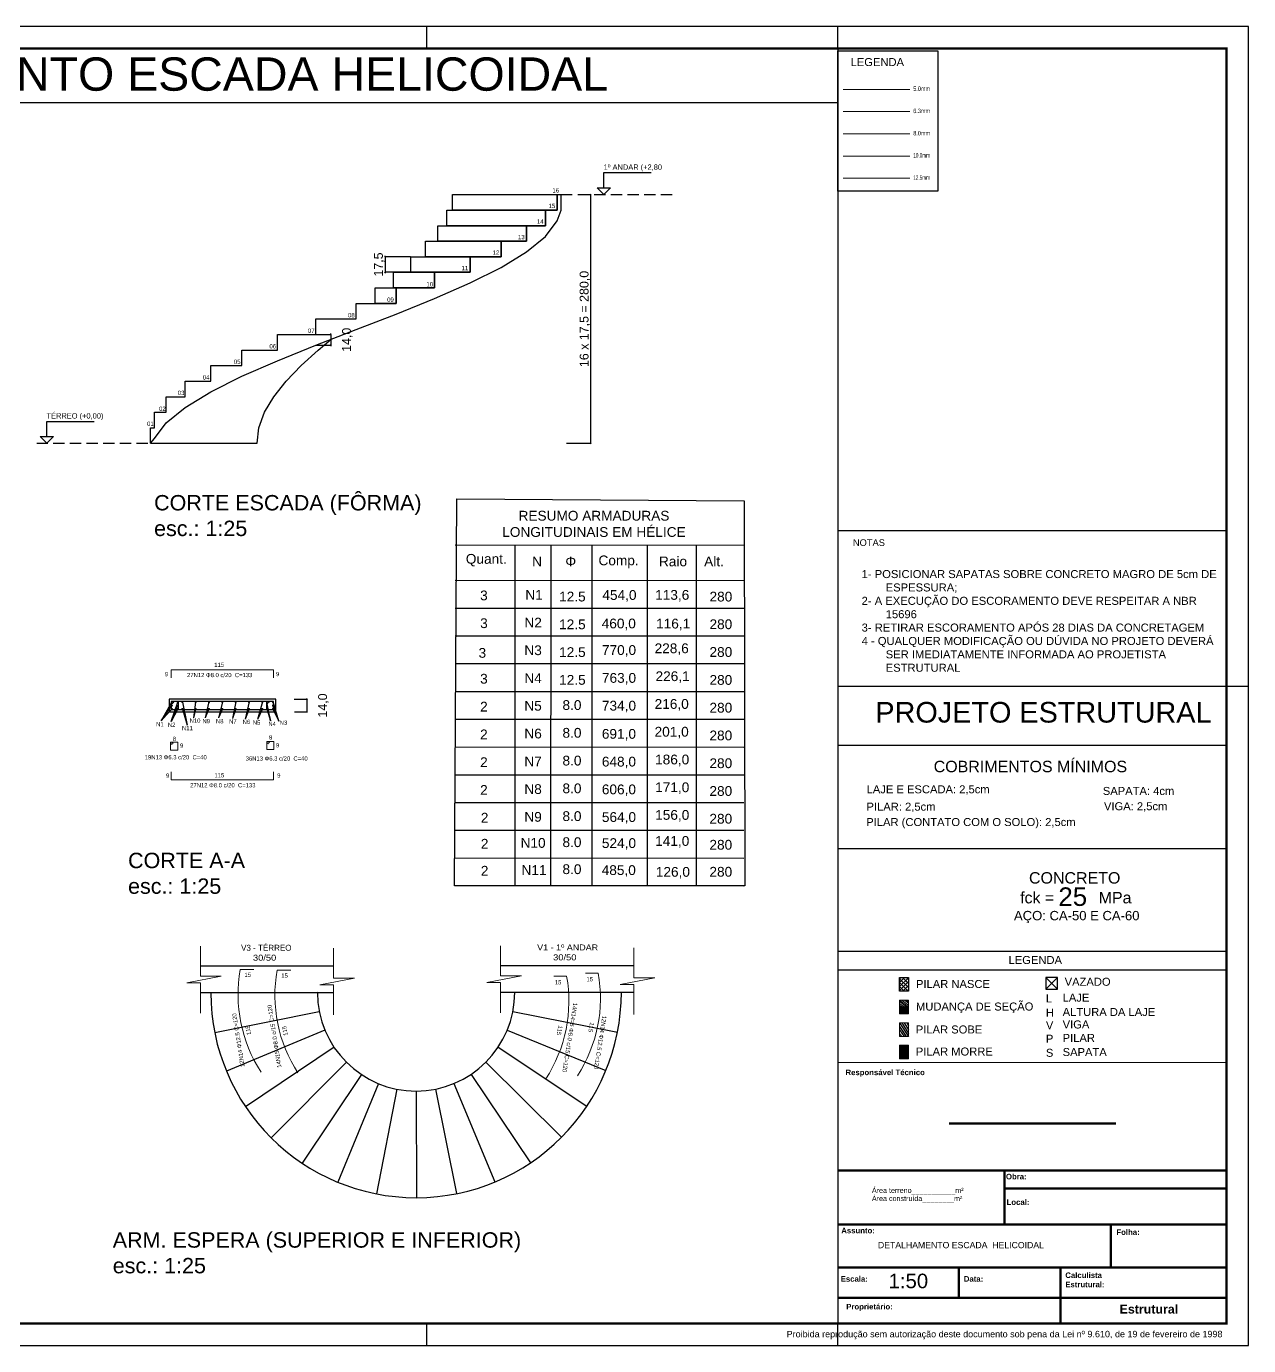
# Model space of a CAD drawing. Header units: millimetres. Extents: x 1305 to 2550, y 883 to 1075.
# Drawn here: x 1879.5 to 1934.5, y 882.5 to 941.9 of the extents above; entities that cross this region are included whole.
import ezdxf
from ezdxf.enums import TextEntityAlignment as Align

# ---------------------------------------------------------------- set-up
doc = ezdxf.new("R2010")
doc.units = ezdxf.units.MM
doc.linetypes.add('TRAZO_HUECO', pattern=[0.75, 0.5, -0.25])
for name, color, linetype in [('03 - Armação', 5, 'Continuous'), ('ARQ-FOLHA', 7, 'Continuous'), ('Camada 1', 7, 'Continuous'), ('COTA CYPE', 31, 'Continuous'), ('Cotas', 9, 'Continuous'), ('PDF_1', 7, 'Continuous'), ('PDF_PILAR_BETAO', 7, 'Continuous'), ('PDF_Text', 7, 'Continuous'), ('V2', 2, 'Continuous')]:
    doc.layers.add(name, color=color, linetype=linetype)
for name, color, linetype, lineweight in [('ARM_LONGITUDINAL_Ø10', 33, 'Continuous', 9), ('ARM_LONGITUDINAL_Ø12_5', 34, 'Continuous', 9), ('ARM_LONGITUDINAL_Ø6_3', 31, 'Continuous', 9), ('ARM_LONGITUDINAL_Ø8', 32, 'Continuous', 9), ('ARM_TRANSVERSAL_Ø5', 120, 'Continuous', 9), ('ESC_DEGRAU', 2, 'Continuous', 0), ('G-ANNO-TEXT', 231, 'Continuous', 30), ('VIG_DIM_VIGAS', 3, 'Continuous', 9), ('VIG_FACES', 5, 'Continuous', 9), ('VIG_REF_VIGAS', 3, 'Continuous', 9)]:
    doc.layers.add(name, color=color, linetype=linetype, lineweight=lineweight)
doc.styles.add('ARIAL', font='arial.ttf')
doc.styles.add('Arial_1', font='arial.ttf')
doc.styles.add('Arial_3', font='arial.ttf', dxfattribs={"height": 2.3})
doc.styles.add('Arial_B', font='arialbd.ttf', dxfattribs={"height": 2.5})
doc.styles.add('Arial_B_1', font='arialbd.ttf', dxfattribs={"height": 4})
doc.styles.add('CYPETXT', font='arial.ttf', dxfattribs={"height": 0.2})
doc.styles.add('PDF Arial', font='arial.ttf')
doc.styles.get("Standard").update_dxf_attribs({"font": 'arial.ttf'})
doc.styles.add('TQS_ARIAL', font='arial.ttf')
doc.dimstyles.new('1-50', dxfattribs={"dimscale": 0.05, "dimtxt": 8, "dimasz": 0.8, "dimexe": 0.1, "dimexo": 0.2, "dimgap": 0.3, "dimtad": 1, "dimdec": 1, "dimlfac": 25, "dimzin": 1, "dimtxsty": 'Standard', "dimblk": 'OBLIQUE', "dimcen": 10, "dimdle": 0.1, "dimclrd": 7, "dimclre": 8, "dimclrt": 256, "dimadec": 0, "dimazin": 2, "dimtfac": 1, "dimtdec": 1, "dimtmove": 2, "dimatfit": 0, "dimldrblk": 'OBLIQUE', "dimfxl": 0, "dimlwd": -1, "dimlwe": -1, "dimarcsym": 0})

# ---------------------------------------------------------------- blocks, each defined once
blk = doc.blocks.new('FOLHA A1')
at = {"layer": 'ARQ-FOLHA'}
for p, q in [((841, 0), (0, 0)), ((471, -10), (471, 0)), ((656, -10), (656, 0)), ((841, -594), (841, 0)), ((831, -297), (841, -297)), ((471, -594), (471, -584)), ((656, -594), (656, -584)), ((0, -594), (841, -594))]:
    blk.add_line(p, q, dxfattribs=at)
at = {"layer": 'ARQ-FOLHA', "const_width": 1}
blk.add_lwpolyline([(25, -10), (25, -584), (831, -584), (831, -10), (25, -10)], dxfattribs=at)
blk = doc.blocks.new('_OBLIQUE')
at = {"color": 0, "linetype": 'ByBlock'}
blk.add_line((-0.5, -0.5), (0.5, 0.5), dxfattribs=at)
blk = doc.blocks.new('*D105')
at = {"layer": 'COTA CYPE', "color": 8}
for p, q in [((1904.523, 934.343), (1904.87, 934.343)), ((1903.784, 923.143), (1904.87, 923.143))]:
    blk.add_line(p, q, dxfattribs=at)
at = {"layer": 'COTA CYPE', "color": 7}
blk.add_line((1904.865, 934.348), (1904.865, 923.138), dxfattribs=at)
at = {"layer": 'Defpoints', "color": 0}
for p in [(1904.513, 934.343), (1903.774, 923.143), (1904.865, 923.143)]:
    blk.add_point(p, dxfattribs=at)
at = {"layer": 'COTA CYPE', "color": 7, "xscale": 0.04000000000000001, "yscale": 0.04000000000000001, "zscale": 0.04000000000000001}
for p, rotation in [((1904.865, 934.343), 90), ((1904.865, 923.143), 270)]:
    blk.add_blockref('_OBLIQUE', p, dxfattribs=dict(at, rotation=rotation))
at = {"layer": 'COTA CYPE', "insert": (1904.609, 928.743), "char_height": 0.4, "attachment_point": 5, "rotation": 90}
blk.add_mtext('16 x 17,5 = 280,0', dxfattribs=at)
blk = doc.blocks.new('*U114')
at = {"layer": 'Cotas'}
blk.add_line((-0.004, 2.4), (0.004, -2.4), dxfattribs=at)
blk = doc.blocks.new('*U115')
at = {"color": 0, "linetype": 'ByBlock', "lineweight": -2}
for p, rotation in [((6457.104, 632.615), 180), ((6458.44, 632.485), 168.7500000000001), ((6459.724, 632.098), 157.5000000000001), ((6460.908, 631.467), 146.25), ((6461.947, 630.618), 135.0000000000001), ((6462.8, 629.582), 123.75), ((6463.434, 628.4), 112.5000000000001), ((6463.825, 627.117), 101.25), ((6463.959, 625.782), 90.00000000000001), ((6463.829, 624.447), 78.75000000000004), ((6463.442, 623.162), 67.50000000000003), ((6462.812, 621.978), 56.25000000000001), ((6461.962, 620.94), 45.00000000000001), ((6460.926, 620.087), 33.74999999999999), ((6458.461, 619.061), 11.24999999999997), ((6459.744, 619.453), 22.50000000000002)]:
    blk.add_blockref('*U114', p, dxfattribs=dict(at, rotation=rotation))
blk.add_blockref('*U114', (6457.126, 618.928), dxfattribs=at)
blk = doc.blocks.new('*D121')
at = {"layer": 'COTA CYPE', "color": 8}
for p, q in [((1896.754, 931.543), (1895.611, 931.543)), ((1896.754, 930.843), (1895.611, 930.843))]:
    blk.add_line(p, q, dxfattribs=at)
at = {"layer": 'COTA CYPE', "color": 7}
for p, q in [((1895.616, 931.543), (1895.616, 931.583)), ((1895.616, 931.543), (1895.616, 930.843)), ((1895.616, 930.843), (1895.616, 930.803))]:
    blk.add_line(p, q, dxfattribs=at)
at = {"layer": 'Defpoints', "color": 0}
for p in [(1896.764, 931.543), (1895.616, 930.843), (1896.764, 930.843)]:
    blk.add_point(p, dxfattribs=at)
at = {"layer": 'COTA CYPE', "color": 7, "xscale": 0.04000000000000001, "yscale": 0.04000000000000001, "zscale": 0.04000000000000001}
for p, rotation in [((1895.616, 931.543), 270), ((1895.616, 930.843), 90)]:
    blk.add_blockref('_OBLIQUE', p, dxfattribs=dict(at, rotation=rotation))
at = {"layer": 'COTA CYPE', "insert": (1895.348, 931.193), "char_height": 0.4, "attachment_point": 5, "rotation": 90}
blk.add_mtext('17,5', dxfattribs=at)
blk = doc.blocks.new('*D122')
at = {"layer": 'COTA CYPE', "color": 8}
for p, q in [((1892.51, 928.043), (1893.166, 928.043)), ((1892.51, 927.563), (1893.166, 927.563))]:
    blk.add_line(p, q, dxfattribs=at)
at = {"layer": 'COTA CYPE', "color": 7}
for p, q in [((1893.161, 928.043), (1893.161, 928.083)), ((1893.161, 928.043), (1893.161, 927.563)), ((1893.161, 927.563), (1893.161, 927.523))]:
    blk.add_line(p, q, dxfattribs=at)
at = {"layer": 'Defpoints', "color": 0}
for p in [(1892.5, 928.043), (1892.5, 927.563), (1893.161, 927.563)]:
    blk.add_point(p, dxfattribs=at)
at = {"layer": 'COTA CYPE', "color": 7, "xscale": 0.04000000000000001, "yscale": 0.04000000000000001, "zscale": 0.04000000000000001}
for p, rotation in [((1893.161, 928.043), 270), ((1893.161, 927.563), 90)]:
    blk.add_blockref('_OBLIQUE', p, dxfattribs=dict(at, rotation=rotation))
at = {"layer": 'COTA CYPE', "insert": (1893.91, 927.803), "char_height": 0.4, "attachment_point": 5, "rotation": 90}
blk.add_mtext('14,0', dxfattribs=at)
blk = doc.blocks.new('*D127')
at = {"layer": 'COTA CYPE', "color": 8}
for p, q in [((1891.523, 911.618), (1892.09, 911.618)), ((1891.538, 911.058), (1892.09, 911.058))]:
    blk.add_line(p, q, dxfattribs=at)
at = {"layer": 'COTA CYPE', "color": 7}
for p, q in [((1892.085, 911.618), (1892.085, 911.658)), ((1892.085, 911.618), (1892.085, 911.058)), ((1892.085, 911.058), (1892.085, 911.018))]:
    blk.add_line(p, q, dxfattribs=at)
at = {"layer": 'Defpoints', "color": 0}
for p in [(1891.513, 911.618), (1891.528, 911.058), (1892.085, 911.058)]:
    blk.add_point(p, dxfattribs=at)
at = {"layer": 'COTA CYPE', "color": 7, "xscale": 0.04000000000000001, "yscale": 0.04000000000000001, "zscale": 0.04000000000000001}
for p, rotation in [((1892.085, 911.618), 270), ((1892.085, 911.058), 90)]:
    blk.add_blockref('_OBLIQUE', p, dxfattribs=dict(at, rotation=rotation))
at = {"layer": 'COTA CYPE', "insert": (1892.834, 911.338), "char_height": 0.4, "attachment_point": 5, "rotation": 90}
blk.add_mtext('14,0', dxfattribs=at)

msp = doc.modelspace()

# ---------------------------------------------------------------- hatches: boundary and pattern name
h = msp.add_hatch(color=256)
h.dxf.hatch_style = 1
h.paths.add_polyline_path([(1919.1832, 897.4565), (1919.1832, 897.7642), (1918.78, 897.7642), (1918.78, 897.4565)])
h = msp.add_hatch(color=256)
h.dxf.hatch_style = 1
h.paths.add_polyline_path([(1918.78, 895.4326), (1919.1832, 895.4326), (1919.1832, 896.0481), (1918.78, 896.0481)])
at = {"layer": 'COTA CYPE'}
h = msp.add_hatch(dxfattribs=at)
h.set_pattern_fill('ANSI37', color=256, scale=0.04)
h.set_pattern_definition([(45, (-1113.40402, 1257.08123), (-0.089802561, 0.089802561), []), (135, (-1113.40402, 1257.08123), (-0.089802561, -0.089802561), [])])
h.paths.add_polyline_path([(1919.1832, 899.0866), (1918.78, 899.0866), (1918.78, 898.4711), (1919.1832, 898.4711)])

# ---------------------------------------------------------------- linework, layer by layer
for p, q in [((1915.9953, 940.916), (1915.9953, 883.516)), ((1852.8953, 938.4921), (1915.9953, 938.4921)), ((1905.4667, 934.6497), (1905.4667, 935.3297)), ((1905.4667, 935.3297), (1907.5899, 935.3297)), ((1905.4667, 934.3425), (1905.1673, 934.6497)), ((1905.1673, 934.6497), (1905.7661, 934.6497)), ((1905.4667, 934.3425), (1905.7661, 934.6497)), ((1903.3579, 933.6425), (1903.3579, 934.3425)), ((1903.3579, 934.3425), (1903.5327, 934.3425)), ((1903.5327, 933.6425), (1903.5327, 934.3425)), ((1902.8346, 932.9425), (1902.8346, 933.6425)), ((1902.8346, 933.6425), (1903.3579, 933.6425)), ((1903.3579, 933.1625), (1903.5327, 933.6425)), ((1901.9829, 932.2425), (1901.9829, 932.9425)), ((1901.9829, 932.9425), (1902.8346, 932.9425)), ((1902.8346, 932.4625), (1903.3579, 933.1625)), ((1900.8355, 931.5425), (1900.8355, 932.2425)), ((1900.8355, 932.2425), (1901.9829, 932.2425)), ((1901.9829, 931.7625), (1902.8346, 932.4625)), ((1899.4366, 930.8425), (1899.4366, 931.5425)), ((1899.4366, 931.5425), (1900.8355, 931.5425)), ((1900.8355, 931.0625), (1901.9829, 931.7625)), ((1897.8398, 930.1425), (1897.8398, 930.8425)), ((1897.8398, 930.8425), (1899.4366, 930.8425)), ((1899.4366, 930.3625), (1900.8355, 931.0625)), ((1897.8398, 929.6625), (1899.4366, 930.3625)), ((1896.1066, 929.4425), (1896.1066, 930.1425)), ((1896.1066, 930.1425), (1897.8398, 930.1425)), ((1896.1066, 928.9625), (1897.8398, 929.6625)), ((1894.3036, 928.7425), (1894.3036, 929.4425)), ((1894.3036, 929.4425), (1896.1066, 929.4425)), ((1892.4999, 928.0425), (1892.4999, 928.7425)), ((1892.4999, 928.7425), (1894.3036, 928.7425)), ((1894.3036, 928.2625), (1896.1066, 928.9625)), ((1890.7651, 927.3425), (1890.7651, 928.0425)), ((1890.7651, 928.0425), (1892.4999, 928.0425)), ((1892.4999, 927.5625), (1894.3036, 928.2625)), ((1889.1656, 926.6425), (1889.1656, 927.3425)), ((1889.1656, 927.3425), (1890.7651, 927.3425)), ((1890.7651, 926.8625), (1892.4999, 927.5625)), ((1891.8261, 926.6425), (1892.595, 927.3425)), ((1892.595, 927.3425), (1893.1643, 927.8203)), ((1887.7631, 925.9425), (1887.7631, 926.6425)), ((1887.7631, 926.6425), (1889.1656, 926.6425)), ((1889.1656, 926.1625), (1890.7651, 926.8625)), ((1891.1519, 925.9425), (1891.8261, 926.6425)), ((1887.7631, 925.4625), (1889.1656, 926.1625)), ((1886.6113, 925.2425), (1886.6113, 925.9425)), ((1886.6113, 925.9425), (1887.7631, 925.9425)), ((1886.6113, 924.7625), (1887.7631, 925.4625)), ((1890.5982, 925.2425), (1891.1519, 925.9425)), ((1885.7546, 924.5425), (1885.7546, 925.2425)), ((1885.7546, 925.2425), (1886.6113, 925.2425)), ((1890.1863, 924.5425), (1890.5982, 925.2425)), ((1885.2259, 923.8425), (1885.2259, 924.5425)), ((1885.2259, 924.5425), (1885.7546, 924.5425)), ((1885.7546, 924.0625), (1886.6113, 924.7625)), ((1889.9321, 923.8425), (1890.1863, 924.5425)), ((1880.3806, 923.4497), (1880.3806, 924.1297)), ((1880.3806, 924.1297), (1882.5038, 924.1297)), ((1885.0454, 923.1425), (1885.0454, 923.8425)), ((1885.0454, 923.8425), (1885.2259, 923.8425)), ((1885.2259, 923.3625), (1885.7546, 924.0625)), ((1889.8454, 923.1425), (1889.9321, 923.8425)), ((1880.3806, 923.1425), (1880.0812, 923.4497)), ((1880.0812, 923.4497), (1880.68, 923.4497)), ((1880.3806, 923.1425), (1880.68, 923.4497)), ((1885.0454, 923.1425), (1885.2259, 923.3625)), ((1885.0454, 923.1425), (1889.8454, 923.1425)), ((1915.9953, 919.2155), (1933.4953, 919.2155)), ((1915.9953, 900.2758), (1933.4953, 900.2758)), ((1915.9953, 899.434), (1933.4953, 899.434)), ((1925.8859, 899.095), (1925.3609, 898.57)), ((1925.3609, 899.095), (1925.8859, 898.57)), ((1918.78, 897.0466), (1919.1832, 896.4312)), ((1918.8737, 897.0466), (1919.1832, 896.5743)), ((1918.9816, 897.0466), (1919.1832, 896.7389)), ((1919.1012, 897.0466), (1919.1832, 896.9214)), ((1918.78, 896.8821), (1919.0754, 896.4312)), ((1918.78, 896.7389), (1918.9816, 896.4312)), ((1918.78, 896.5612), (1918.8652, 896.4312)), ((1915.9953, 895.2673), (1933.4953, 895.2775)), ((1933.4953, 884.6741), (1923.4953, 884.6741)), ((1933.4953, 883.516), (1933.4953, 884.6741)), ((1926.0223, 883.516), (1933.4953, 883.516))]:
    msp.add_line(p, q)
at = {"linetype": 'TRAZO_HUECO'}
for p, q in [((1903.5327, 934.3425), (1908.6561, 934.3425)), ((1879.9219, 923.1425), (1885.0454, 923.1425))]:
    msp.add_line(p, q, dxfattribs=at)
at = {"lineweight": 90}
for p, q in [((1928.5122, 892.5202), (1921.0122, 892.5202)), ((1915.9953, 890.3992), (1933.4953, 890.3992)), ((1923.4953, 887.9719), (1923.4953, 890.3992)), ((1923.4953, 889.5941), (1933.4953, 889.5941)), ((1915.9953, 887.9719), (1933.4953, 887.9719)), ((1915.9953, 887.9719), (1933.4953, 887.9719)), ((1928.2953, 886.0364), (1928.2953, 887.9719)), ((1915.9953, 886.0364), (1933.4953, 886.0364)), ((1921.4508, 884.6741), (1921.4508, 886.0364)), ((1926.0223, 883.516), (1926.0223, 886.0364)), ((1915.9953, 884.6741), (1933.4953, 884.6741))]:
    msp.add_line(p, q, dxfattribs=at)
at = {"color": 8, "lineweight": 25}
for p, q in [((1933.4953, 884.6741), (1923.4953, 884.6741)), ((1933.4953, 883.516), (1933.4953, 884.6741)), ((1923.4953, 883.516), (1933.4953, 883.516))]:
    msp.add_line(p, q, dxfattribs=at)
for points in [[(1915.9953, 940.8211), (1920.5036, 940.8211), (1920.5036, 934.4913), (1915.9953, 934.4913)], [(1898.6486, 934.3425), (1903.3579, 934.3425), (1903.3579, 933.6425), (1898.6486, 933.6425)], [(1898.3971, 933.6425), (1902.8346, 933.6425), (1902.8346, 932.9425), (1898.3971, 932.9425)], [(1897.9877, 932.9425), (1901.9829, 932.9425), (1901.9829, 932.2425), (1897.9877, 932.2425)], [(1897.4361, 932.2425), (1900.8355, 932.2425), (1900.8355, 931.5425), (1897.4361, 931.5425)], [(1896.7636, 931.5425), (1899.4366, 931.5425), (1899.4366, 930.8425), (1896.7636, 930.8425)], [(1895.996, 930.8425), (1897.8398, 930.8425), (1897.8398, 930.1425), (1895.996, 930.1425)], [(1895.1628, 930.1425), (1896.1066, 930.1425), (1896.1066, 929.4425), (1895.1628, 929.4425)], [(1885.8855, 911.6176), (1885.8855, 911.0576), (1890.6855, 911.0576), (1890.6855, 911.6176)], [(1885.9855, 911.5176), (1885.9855, 911.1576), (1890.5855, 911.1576), (1890.5855, 911.5176)]]:
    msp.add_lwpolyline(points, close=True)
msp.add_lwpolyline([(1925.3609, 898.57), (1925.8859, 898.57), (1925.8859, 899.095), (1925.3609, 899.095), (1925.3609, 898.57)])
for radius in [9.2436, 4.4436]:
    msp.add_arc((1897.0055, 898.4207), radius, 180.090132, 0.090132)
at = {"layer": '03 - Armação'}
for p, q in [((1898.766, 918.5695), (1911.7764, 918.5628)), ((1901.4607, 918.5695), (1901.4604, 903.2253)), ((1903.0727, 918.5695), (1903.0647, 903.2245)), ((1904.926, 918.5695), (1904.9259, 903.2235)), ((1907.4066, 918.5695), (1907.4068, 903.2222)), ((1909.6188, 918.5695), (1909.6188, 903.2263)), ((1898.766, 916.9759), (1911.7756, 916.9692)), ((1898.766, 915.7256), (1911.775, 915.7189)), ((1898.766, 914.4753), (1911.7743, 914.4751)), ((1898.766, 913.225), (1911.7737, 913.2248)), ((1898.766, 911.9747), (1911.773, 911.9679)), ((1898.766, 910.7244), (1911.7724, 910.7176)), ((1898.766, 909.4741), (1911.7717, 909.4673)), ((1898.766, 908.2237), (1911.7711, 908.217)), ((1898.766, 906.9734), (1911.7704, 906.9667)), ((1898.7663, 905.7245), (1911.7708, 905.7178)), ((1898.7657, 904.4756), (1911.7701, 904.4689)), ((1898.766, 903.2267), (1911.7704, 903.2199)), ((1887.3134, 899.6146), (1893.2945, 899.6146)), ((1900.8301, 899.6303), (1906.8112, 899.6303)), ((1887.3134, 898.4146), (1893.2945, 898.4146)), ((1900.8301, 898.4303), (1906.8112, 898.4303))]:
    msp.add_line(p, q, dxfattribs=at)
msp.add_lwpolyline([(1898.8376, 920.6412), (1911.7775, 920.5555), (1911.8059, 903.2233), (1898.7305, 903.2233)], close=True, dxfattribs=at)
at = {"layer": 'ARM_LONGITUDINAL_Ø10'}
msp.add_line((1916.2345, 936.077), (1919.2345, 936.077), dxfattribs=at)
at = {"layer": 'ARM_LONGITUDINAL_Ø12_5'}
msp.add_line((1916.2345, 935.077), (1919.2345, 935.077), dxfattribs=at)
for points in [[(1890.027, 894.8326, -0.1906286), (1889.0901, 899.4555), (1889.7071, 899.4555)], [(1904.6318, 899.2904), (1905.2096, 899.2904, -0.1906286), (1904.2727, 894.6675)]]:
    msp.add_lwpolyline(points, format="xyb", dxfattribs=at)
at = {"layer": 'ARM_LONGITUDINAL_Ø6_3'}
for p, q in [((1916.2345, 938.077), (1919.2345, 938.077)), ((1885.9853, 911.4662), (1886.0504, 911.4088)), ((1886.0386, 911.5148), (1886.1037, 911.4574)), ((1890.2692, 911.4662), (1890.3343, 911.4088)), ((1890.3225, 911.5148), (1890.3876, 911.4574)), ((1885.9549, 909.6372), (1886.0201, 909.5798)), ((1886.0082, 909.6858), (1886.0734, 909.6284)), ((1890.2911, 909.6729), (1890.3562, 909.6156)), ((1890.3444, 909.7215), (1890.4095, 909.6641))]:
    msp.add_line(p, q, dxfattribs=at)
for points in [[(1886.3016, 911.1576), (1886.3016, 911.5176), (1885.9855, 911.5166), (1885.9855, 911.1566)], [(1890.5855, 911.1576), (1890.5855, 911.5176), (1890.2694, 911.5166), (1890.2694, 911.1566)], [(1886.2712, 909.3285), (1886.2712, 909.6885), (1885.9552, 909.6875), (1885.9552, 909.3275)], [(1890.6074, 909.3643), (1890.6074, 909.7243), (1890.2913, 909.7233), (1890.2913, 909.3633)]]:
    msp.add_lwpolyline(points, close=True, dxfattribs=at)
at = {"layer": 'ARM_LONGITUDINAL_Ø8'}
for p, q in [((1916.2345, 937.077), (1919.2345, 937.077)), ((1890.5637, 911.4983), (1890.5637, 911.4983))]:
    msp.add_line(p, q, dxfattribs=at)
for points in [[(1885.9855, 912.5768), (1885.9855, 912.9368), (1890.5855, 912.9368), (1890.5855, 912.5768)], [(1885.9855, 911.1576), (1885.9855, 911.5176), (1890.5855, 911.5176), (1890.5855, 911.1576)], [(1885.9855, 911.5176), (1885.9855, 911.1576), (1890.5855, 911.1576), (1890.5855, 911.5176)], [(1885.9855, 908.3555), (1885.9855, 907.9955), (1890.5855, 907.9955), (1890.5855, 908.3555)]]:
    msp.add_lwpolyline(points, dxfattribs=at)
for points in [[(1891.6849, 894.7977, -0.1906286), (1890.7479, 899.4206), (1891.3649, 899.4206)], [(1903.2089, 899.1519), (1903.7868, 899.1519, -0.1906286), (1902.8498, 894.529)]]:
    msp.add_lwpolyline(points, format="xyb", dxfattribs=at)
for centre, radius in [((1886.0096, 911.4956), 0.025), ((1886.0096, 911.1839), 0.025), ((1886.0105, 911.3353), 0.025), ((1886.2758, 911.3353), 0.025), ((1886.2765, 911.1826), 0.025), ((1886.2782, 911.4919), 0.025), ((1886.4862, 911.4931), 0.0248), ((1886.4862, 911.1824), 0.0248), ((1887.0862, 911.4931), 0.0248), ((1887.0862, 911.1824), 0.0248), ((1887.6862, 911.4931), 0.0248), ((1887.6862, 911.1824), 0.0248), ((1888.2862, 911.4931), 0.0248), ((1888.2862, 911.1824), 0.0248), ((1888.8862, 911.4931), 0.0248), ((1888.8862, 911.1824), 0.0248), ((1889.4862, 911.4931), 0.0248), ((1889.4862, 911.1824), 0.0248), ((1890.0862, 911.4931), 0.0248), ((1890.0862, 911.1824), 0.0248), ((1890.2935, 911.4956), 0.025), ((1890.2935, 911.1839), 0.025), ((1890.2944, 911.3353), 0.025), ((1890.5597, 911.3353), 0.025), ((1890.5605, 911.1826), 0.025), ((1890.5621, 911.4919), 0.025)]:
    msp.add_circle(centre, radius, dxfattribs=at)
at = {"layer": 'ARM_TRANSVERSAL_Ø5'}
msp.add_line((1916.2345, 939.077), (1919.2345, 939.077), dxfattribs=at)
at = {"layer": 'Camada 1', "color": 0, "lineweight": 25}
for p, q in [((1915.9953, 912.216), (1933.4953, 912.216)), ((1915.9953, 909.5567), (1933.4953, 909.5567)), ((1915.9953, 904.9034), (1933.4953, 904.9034)), ((1933.4953, 883.516), (1933.4953, 901.2292))]:
    msp.add_line(p, q, dxfattribs=at)
at = {"layer": 'COTA CYPE'}
msp.add_lwpolyline([(1918.78, 899.0866), (1919.1832, 899.0866), (1919.1832, 898.4711), (1918.78, 898.4711)], close=True, dxfattribs=at)
at = {"layer": 'Cotas'}
for p, q in [((1886.0098, 911.4994), (1885.5277, 910.655)), ((1885.5277, 910.655), (1886.0116, 911.3377)), ((1885.9722, 910.6127), (1886.2832, 911.495)), ((1886.2772, 911.3319), (1885.9722, 910.6127)), ((1886.4869, 911.4931), (1886.7013, 910.4564)), ((1887.081, 911.4891), (1886.9898, 910.7888)), ((1887.6805, 911.4977), (1887.5072, 910.7886)), ((1888.2873, 911.4937), (1888.1139, 910.7846)), ((1888.8858, 911.5004), (1888.7327, 910.7537)), ((1889.4857, 911.4959), (1889.3146, 910.7294)), ((1890.0838, 911.4966), (1889.8717, 910.7095)), ((1890.2912, 911.3369), (1890.4477, 910.6494)), ((1890.4477, 910.6494), (1890.2927, 911.4915)), ((1890.561, 911.3361), (1890.8281, 910.6392)), ((1890.8281, 910.6392), (1890.5637, 911.4983)), ((1886.018, 911.1959), (1885.5277, 910.655)), ((1886.2738, 911.1877), (1885.9722, 910.6127)), ((1886.4918, 911.1783), (1886.7013, 910.4564)), ((1887.0798, 911.1799), (1886.9898, 910.7888)), ((1887.6793, 911.1885), (1887.5072, 910.7886)), ((1888.2861, 911.1845), (1888.1139, 910.7846)), ((1888.8852, 911.1824), (1888.7327, 910.7537)), ((1889.4872, 911.1849), (1889.3146, 910.7294)), ((1890.0883, 911.1855), (1889.8717, 910.7095)), ((1890.2873, 911.1823), (1890.4477, 910.6494)), ((1890.5606, 911.1843), (1890.8281, 910.6392))]:
    msp.add_line(p, q, dxfattribs=at)
at = {"layer": 'PDF_1', "lineweight": 18}
for points in [[(1918.78, 897.0466), (1919.1832, 897.0466), (1919.1832, 896.4312), (1918.78, 896.4312)], [(1918.78, 896.0481), (1919.1832, 896.0481), (1919.1832, 895.4326), (1918.78, 895.4326)]]:
    msp.add_lwpolyline(points, close=True, dxfattribs=at)
at = {"layer": 'PDF_PILAR_BETAO', "lineweight": 18}
for p, q in [((1918.78, 898.072), (1919.1832, 897.7642)), ((1918.78, 898.0058), (1919.0965, 897.7642)), ((1918.78, 897.9181), (1918.9816, 897.7642)), ((1918.78, 897.8423), (1918.8823, 897.7642)), ((1919.1832, 897.7642), (1918.78, 897.7642)), ((1918.8843, 898.072), (1919.1832, 897.8439)), ((1919.005, 898.072), (1919.1832, 897.936)), ((1919.0882, 898.072), (1919.1832, 897.9995))]:
    msp.add_line(p, q, dxfattribs=at)
msp.add_lwpolyline([(1918.78, 898.072), (1919.1832, 898.072), (1919.1832, 897.4565), (1918.78, 897.4565)], close=True, dxfattribs=at)
at = {"layer": 'VIG_FACES'}
for p, q in [((1900.8109, 900.5165), (1900.8109, 899.162)), ((1887.2943, 900.5008), (1887.2943, 899.1463)), ((1893.2945, 900.4149), (1893.2945, 899.0604)), ((1906.8112, 900.4306), (1906.8112, 899.0761)), ((1888.235, 899.1463), (1886.6791, 898.8459)), ((1886.6791, 898.8459), (1887.2943, 898.8459)), ((1887.2943, 899.1463), (1888.235, 899.1463)), ((1887.2943, 898.8459), (1887.2943, 897.4914)), ((1894.2353, 899.0604), (1892.6794, 898.7601)), ((1892.6794, 898.7601), (1893.2945, 898.7601)), ((1893.2945, 899.0604), (1894.2353, 899.0604)), ((1893.2945, 898.7601), (1893.2945, 897.4055)), ((1901.7516, 899.162), (1900.1958, 898.8616)), ((1900.1958, 898.8616), (1900.8109, 898.8616)), ((1900.8109, 899.162), (1901.7516, 899.162)), ((1900.8109, 898.8616), (1900.8109, 897.5071)), ((1907.7519, 899.0761), (1906.196, 898.7758)), ((1906.196, 898.7758), (1906.8112, 898.7758)), ((1906.8112, 899.0761), (1907.7519, 899.0761)), ((1906.8112, 898.7758), (1906.8112, 897.4212))]:
    msp.add_line(p, q, dxfattribs=at)

# ---------------------------------------------------------------- block references
at = {"rotation": 270}
msp.add_blockref('*U115', (1271.2344, 7355.5359), dxfattribs=at)
at = {"layer": 'ARQ-FOLHA', "xscale": 0.1, "yscale": 0.1, "zscale": 0.1}
msp.add_blockref('FOLHA A1', (1850.3953, 941.916), dxfattribs=at)

# ---------------------------------------------------------------- texts
at = {"style": 'CYPETXT'}
for s, width, p, p2 in [('5.0mm', 0.885362, (1919.3934, 939.0104), (1920.1494, 939.0104)), ('6.3mm', 0.885362, (1919.3934, 938.0104), (1920.1494, 938.0104)), ('8.0mm', 0.885362, (1919.3934, 937.0104), (1920.1494, 937.0104)), ('10.0mm', 0.749051, (1919.3934, 936.0104), (1920.1494, 936.0104)), ('12.5mm', 0.749051, (1919.3934, 935.0104), (1920.1494, 935.0104))]:
    msp.add_text(s, height=0.2, dxfattribs=dict(at, width=width)).set_placement(p, p2, align=Align.FIT)
for s, p in [('1º ANDAR (+2,80', (1905.452, 935.4589)), ('TÉRREO (+0,00)', (1880.3658, 924.2589))]:
    msp.add_text(s, height=0.24).set_placement(p)
at = {"insert": (1866.185, 940.5193), "char_height": 1.5, "attachment_point": 1, "style": 'PDF Arial'}
msp.add_mtext_dynamic_manual_height_columns('DETALHAMENTO ESCADA HELICOIDAL', width=72.261105, gutter_width=12.5, heights=[0], dxfattribs=at)
at = {"width": 2.948749, "attachment_point": 1}
for s, insert, char_height in [('115', (1887.9189, 913.2657), 0.18955), ('9', (1885.6938, 912.8457), 0.1896), ('9', (1890.6995, 912.8487), 0.1896), ('N10', (1886.8108, 910.755), 0.18955), ('N9', (1887.3889, 910.7299), 0.18955), ('N8', (1887.9956, 910.7259), 0.18955), ('N7', (1888.5866, 910.714), 0.18955), ('N6', (1889.1948, 910.6999), 0.18955), ('N5', (1889.6557, 910.664), 0.18955), ('N4', (1890.3561, 910.608), 0.18955), ('N3', (1890.8661, 910.6579), 0.18955), ('N1', (1885.3017, 910.5884), 0.18955), ('N2', (1885.8321, 910.5666), 0.18955), ('N11', (1886.4664, 910.4122), 0.18955), ('8', (1886.0528, 909.931), 0.1896), ('9', (1886.3773, 909.6271), 0.1896), ('8', (1890.3825, 909.9938), 0.1896), ('9', (1890.6984, 909.6414), 0.1896), ('9', (1885.7475, 908.2771), 0.1896), ('115', (1887.9291, 908.2918), 0.18955), ('9', (1890.7532, 908.2802), 0.1896), ('15', (1889.2798, 899.3066), 0.18955), ('15', (1890.9377, 899.2717), 0.18955), ('15', (1903.255, 898.9709), 0.18955), ('15', (1904.6779, 899.1094), 0.18955)]:
    msp.add_mtext(s, dxfattribs=dict(at, insert=insert, char_height=char_height))
at = {"char_height": 0.189555, "attachment_point": 1}
for s, insert in [('27N12 {\\Fgreeks|c0;F}8.0 c/20  C=133', (1886.6934, 912.8036)), ('19N13 {\\Fgreeks|c0;F}6.3 c/20  C=40', (1884.7884, 909.1028)), ('36N13 {\\Fgreeks|c0;F}6.3 c/20  C=40', (1889.3326, 909.0462)), ('27N12 {\\Fgreeks|c0;F}8.0 c/20  C=133', (1886.8352, 907.8431))]:
    msp.add_mtext_dynamic_manual_height_columns(s, width=2.948749, gutter_width=8.8813, heights=[0], dxfattribs=dict(at, insert=insert))
at = {"char_height": 0.189555}
for s, insert, attachment_point, rotation in [('14N15 {\\Fgreeks|c0;F}8.0 c/15 C=120', (1890.7572, 895.0155), 1, 99.021345), ('14N14=5 {\\Fgreeks|c0;F}8.0 c/15 C=120', (1903.7815, 894.8072), 3, 260.978655), ('12N14 {\\Fgreeks|c0;F}12.5 C=120', (1889.0993, 895.0504), 1, 99.021345), ('12N14 {\\Fgreeks|c0;F}12.5 C=120', (1905.2044, 894.9457), 3, 260.978655)]:
    msp.add_mtext_dynamic_manual_height_columns(s, width=3.638713, gutter_width=8.8813, heights=[0], dxfattribs=dict(at, insert=insert, attachment_point=attachment_point, rotation=rotation))
at = {"char_height": 0.18955, "width": 2.948749}
for insert, attachment_point, rotation in [((1904.9461, 896.616), 3, 259.015195), ((1889.3901, 896.4853), 1, 100.984805), ((1891.0479, 896.4504), 1, 100.984805), ((1903.5232, 896.4776), 3, 259.015195)]:
    msp.add_mtext('115', dxfattribs=dict(at, insert=insert, attachment_point=attachment_point, rotation=rotation))
at = {"layer": 'Camada 1', "color": 0, "lineweight": 25, "style": 'TQS_ARIAL'}
for s, height, p in [('LEGENDA', 0.36043, (1916.5723, 940.1294)), ('PROJETO ESTRUTURAL', 0.928807, (1917.6868, 910.5687)), ('COBRIMENTOS MÍNIMOS', 0.514893, (1920.3143, 908.3337)), ('LAJE E ESCADA: 2,5cm', 0.360425, (1917.2936, 907.3844)), ('SAPATA: 4cm', 0.360425, (1927.9298, 907.3109)), ('PILAR: 2,5cm', 0.360425, (1917.2892, 906.6033)), ('VIGA: 2,5cm', 0.360425, (1927.9823, 906.6215)), ('PILAR (CONTATO COM O SOLO): 2,5cm', 0.360425, (1917.278, 905.9101)), ('CONCRETO', 0.51489, (1924.6056, 903.3189)), ('fck =          MPa', 0.514893, (1924.2057, 902.4285)), ('25', 0.83413, (1925.9292, 902.3142)), ('AÇO: CA-50 E CA-60', 0.420812, (1923.9294, 901.668)), ('LEGENDA', 0.36043, (1923.6852, 899.6987)), ('PILAR NASCE', 0.360425, (1919.5172, 898.6182)), ('VAZADO', 0.36043, (1926.2117, 898.7189)), ('L', 0.3604, (1925.3669, 897.9703)), ('LAJE', 0.36043, (1926.121, 898.0036)), ('MUDANÇA DE SEÇÃO', 0.360425, (1919.5172, 897.6036)), ('H', 0.3604, (1925.3669, 897.325)), ('ALTURA DA LAJE', 0.360425, (1926.121, 897.3583)), ('V', 0.3604, (1925.3669, 896.7629)), ('VIGA', 0.36043, (1926.121, 896.7962)), ('PILAR SOBE', 0.36043, (1919.5088, 896.5704)), ('P', 0.3604, (1925.3669, 896.1554)), ('PILAR', 0.36043, (1926.121, 896.1887)), ('PILAR MORRE', 0.360425, (1919.5088, 895.5775)), ('S', 0.3604, (1925.3669, 895.5212)), ('SAPATA', 0.36043, (1926.121, 895.5545))]:
    msp.add_text(s, height=height, dxfattribs=at).set_placement(p)
at = {"layer": 'ESC_DEGRAU'}
for s, p in [('16', (1903.1462, 934.4339)), ('15', (1902.9714, 933.7339)), ('14', (1902.4481, 933.0339)), ('13', (1901.5965, 932.3339)), ('12', (1900.4491, 931.6339)), ('11', (1899.0502, 930.9339)), ('10', (1897.4714, 930.21)), ('09', (1895.7033, 929.5147)), ('08', (1893.9402, 928.8147)), ('07', (1892.1366, 928.1147)), ('06', (1890.4018, 927.4147)), ('05', (1888.8023, 926.7147)), ('04', (1887.3998, 926.0147)), ('03', (1886.272, 925.3195)), ('02', (1885.4315, 924.6022)), ('01', (1884.892, 923.9258))]:
    msp.add_text(s, height=0.19431, dxfattribs=at).set_placement(p)
at = {"layer": 'G-ANNO-TEXT', "color": 7, "attachment_point": 1}
for s, insert, char_height, width, style in [('Responsável Técnico ', (1916.344, 894.9439), 0.25, 4.417298, 'Arial_B'), ('Obra:', (1923.5685, 890.2518), 0.25, 1.122362, 'Arial_B'), ('Área terreno___________m²', (1917.5331, 889.6212), 0.23, 5.659914, 'Arial_3'), ('Área construída________m²', (1917.5331, 889.2574), 0.23, 6.197044, 'Arial_3'), ('Local:', (1923.5983, 889.1005), 0.25, 1.234599, 'Arial_B'), ('Assunto:', (1916.1538, 887.8222), 0.25, 1.811814, 'Arial_B'), ('Folha:', (1928.5421, 887.751), 0.25, 1.258649, 'Arial_B'), ('Escala:', (1916.127, 885.645), 0.25, 1.467088, 'Arial_B'), ('1:50', (1918.2836, 885.7561), 0.65491, 10.080639, 'Arial_1'), ('Calculista Estrutural:', (1926.2421, 885.8094), 0.25, 2.176767, 'Arial_B'), ('Data:', (1921.6726, 885.645), 0.25, 1.050211, 'Arial_B'), ('Proprietário: ', (1916.3777, 884.3953), 0.25, 2.661602, 'Arial_B'), ('Estrutural', (1928.6841, 884.3586), 0.4, 3.214767, 'Arial_B_1'), ('Proibida reprodução sem autorização deste documento sob pena da Lei nº 9.610, de 19 de fevereiro de 1998', (1913.6915, 883.1811), 0.29, 23.770034, 'ARIAL')]:
    msp.add_mtext(s, dxfattribs=dict(at, insert=insert, char_height=char_height, width=width, style=style))
at = {"layer": 'PDF_Text', "color": 4, "width": 26.385603, "attachment_point": 7, "style": 'PDF Arial'}
for s, insert, char_height in [('CORTE ESCADA (FÔRMA)\\Pesc.: 1:25', (1885.2089, 918.9572), 0.692832), ('CORTE A-A\\Pesc.: 1:25', (1884.0369, 902.8495), 0.69283), ('ARM. ESPERA (SUPERIOR E INFERIOR) \\Pesc.: 1:25', (1883.3476, 885.7617), 0.692832)]:
    msp.add_mtext(s, dxfattribs=dict(at, insert=insert, char_height=char_height))
at = {"layer": 'PDF_Text', "insert": (1916.6757, 918.5175), "char_height": 0.3, "attachment_point": 7, "style": 'PDF Arial'}
msp.add_mtext('NOTAS', dxfattribs=at)
at = {"layer": 'PDF_Text', "attachment_point": 7, "style": 'PDF Arial'}
for s, insert, char_height, width in [('{\\W2.576449; }1- POSICIONAR SAPATAS SOBRE CONCRETO MAGRO DE 5cm DE \\P{\\W5.1529;  }ESPESSURA;\\P{\\W2.576449; }2- A EXECUÇÃO DO ESCORAMENTO DEVE RESPEITAR A NBR \\P{\\W5.1529;  }15696\\P{\\W2.576449; }3- RETIRAR ESCORAMENTO APÓS 28 DIAS DA CONCRETAGEM\\P{\\W2.576449; }4 - QUALQUER MODIFICAÇÃO OU DÚVIDA NO PROJETO DEVERÁ \\P{\\W5.1529;  }SER IMEDIATAMENTE INFORMADA AO PROJETISTA \\P{\\W5.1529;  }ESTRUTURAL', (1916.7078, 912.8531), 0.3614, 16.631261), ('{\\W2.201583; }113,6', (1907.3961, 916.0164), 0.439829, 2.194163), ('{\\W5.582953; }3', (1898.9383, 916.0679), 0.439829, 2.194163), ('{\\W4.593498; }N1', (1901.141, 916.1006), 0.439829, 2.194163), ('{\\W3.191916; }12.5', (1902.9024, 916.0164), 0.439829, 2.194163), ('454,0', (1905.3956, 916.0118), 0.43983, 2.194163), ('{\\W3.562742; }280', (1909.612, 916.015), 0.439829, 2.194163), ('{\\W5.582953; }3', (1898.9383, 914.8176), 0.439829, 2.194163), ('{\\W4.357997; }N2', (1901.141, 914.8503), 0.439829, 2.194163), ('{\\W3.191916; }12.5', (1902.9024, 914.7661), 0.439829, 2.194163), ('{\\W2.031987; }460,0', (1905.0183, 914.729), 0.439829, 2.194163), ('{\\W2.449386; }116,1', (1907.3961, 914.7234), 0.439829, 2.194163), ('{\\W3.562742; }280', (1909.6113, 914.7712), 0.439829, 2.194163), ('{\\W5.582953; }3', (1898.8666, 913.4816), 0.439829, 2.194163), ('{\\W4.344816; }N3', (1901.141, 913.6), 0.439829, 2.194163), ('{\\W3.191916; }12.5', (1902.9024, 913.5158), 0.439829, 2.194163), ('{\\W2.094377; }770,0', (1905.0183, 913.5333), 0.439829, 2.194163), ('{\\W2.058349; }228,6', (1907.3961, 913.6116), 0.439829, 2.194163), ('{\\W3.562742; }280', (1909.6107, 913.5209), 0.439829, 2.194163), ('{\\W5.582953; }3', (1898.9383, 912.3169), 0.439829, 2.194163), ('{\\W4.350089; }N4', (1901.141, 912.3497), 0.439829, 2.194163), ('{\\W3.191916; }12.5', (1902.9024, 912.2655), 0.439829, 2.194163), ('{\\W2.094377; }763,0', (1905.0176, 912.2787), 0.439829, 2.194163), ('{\\W2.306152; }226,1', (1907.3955, 912.3559), 0.439829, 2.194163), ('{\\W3.562742; }280', (1909.611, 912.2641), 0.439829, 2.194163), ('{\\W5.573287; }2', (1898.9383, 911.0666), 0.439829, 2.194163), ('{\\W4.33515; }N5', (1901.141, 911.0993), 0.439829, 2.194163), ('{\\W4.083832; }8.0', (1902.9024, 911.1319), 0.439829, 2.194163), ('{\\W2.094377; }734,0', (1905.017, 911.0283), 0.439829, 2.194163), ('{\\W2.061864; }216,0', (1907.3961, 911.1056), 0.439829, 2.194163), ('{\\W3.562742; }280', (1909.6103, 911.0137), 0.439829, 2.194163), ('{\\W5.573287; }2', (1898.9383, 909.8163), 0.439829, 2.194163), ('{\\W4.345695; }N6', (1901.141, 909.849), 0.439829, 2.194163), ('{\\W4.083832; }8.0', (1902.9024, 909.8816), 0.439829, 2.194163), ('{\\W2.076802; }691,0', (1905.017, 909.7594), 0.439829, 2.194163), ('{\\W2.061864; }201,0', (1907.3942, 909.8552), 0.439829, 2.194163), ('{\\W3.562742; }280', (1909.6097, 909.7634), 0.439829, 2.194163), ('{\\W5.573287; }2', (1898.9383, 908.566), 0.439829, 2.194163), ('{\\W4.344816; }N7', (1901.141, 908.5987), 0.439829, 2.194163), ('{\\W4.083832; }8.0', (1902.9024, 908.6313), 0.439829, 2.194163), ('{\\W2.076802; }648,0', (1905.017, 908.5091), 0.439829, 2.194163), ('{\\W2.205097; }186,0', (1907.3935, 908.6049), 0.439829, 2.194163), ('{\\W3.562742; }280', (1909.609, 908.5131), 0.439829, 2.194163), ('{\\W5.573287; }2', (1898.9383, 907.3157), 0.439829, 2.194163), ('{\\W4.34218; }N8', (1901.141, 907.3484), 0.439829, 2.194163), ('{\\W4.083832; }8.0', (1902.9024, 907.3809), 0.439829, 2.194163), ('{\\W2.076802; }606,0', (1905.017, 907.2588), 0.439829, 2.194163), ('{\\W2.205097; }171,0', (1907.3961, 907.3546), 0.439829, 2.194163), ('{\\W3.562742; }280', (1909.6084, 907.2628), 0.439829, 2.194163), ('{\\W5.573287; }2', (1898.9714, 906.0654), 0.439829, 2.194163), ('{\\W4.34218; }N9', (1901.141, 906.0981), 0.439829, 2.194163), ('{\\W4.083832; }8.0', (1902.9024, 906.1306), 0.439829, 2.194163), ('{\\W2.083832; }564,0', (1905.0176, 906.0129), 0.439829, 2.194163), ('{\\W2.205097; }156,0', (1907.3961, 906.1099), 0.439829, 2.194163), ('{\\W3.562742; }280', (1909.6077, 906.0139), 0.439829, 2.194163), ('{\\W5.573287; }2', (1898.9714, 904.8925), 0.439829, 2.194163), ('{\\W3.348331; }N10', (1901.141, 904.9252), 0.439829, 2.194163), ('{\\W4.083832; }8.0', (1902.9024, 904.9577), 0.439829, 2.194163), ('{\\W2.083832; }524,0', (1905.0176, 904.84), 0.439829, 2.194163), ('{\\W2.205097; }141,0', (1907.3961, 904.937), 0.439829, 2.194163), ('{\\W3.562742; }280', (1909.6077, 904.841), 0.439829, 2.194163), ('{\\W5.573287; }2', (1898.9714, 903.6766), 0.439829, 2.194163), ('{\\W3.592619; }N11', (1901.141, 903.7093), 0.439829, 2.194163), ('{\\W4.083832; }8.0', (1902.9024, 903.7419), 0.439829, 2.194163), ('{\\W2.031987; }485,0', (1905.0176, 903.6242), 0.439829, 2.194163), ('{\\W2.205097; }126,0', (1907.4254, 903.5456), 0.439829, 2.194163), ('{\\W3.562742; }280', (1909.6077, 903.6251), 0.439829, 2.194163), ('DETALHAMENTO ESCADA  HELICOIDAL', (1917.8048, 886.8984), 0.279894, 10.659386)]:
    msp.add_mtext(s, dxfattribs=dict(at, insert=insert, char_height=char_height, width=width))
at = {"layer": 'V2', "char_height": 0.439829, "attachment_point": 7, "style": 'PDF Arial'}
for s, insert, width in [('{\\W5.23693; }RESUMO ARMADURAS \\P{\\W0.928494; }LONGITUDINAIS EM HÉLICE', (1900.7274, 918.9239), 8.501239), ('{\\W1.257822; }Quant.', (1899.0316, 917.6001), 2.194163), ('{\\W5.4116; }N', (1901.3109, 917.6001), 2.194163), ('{\\W5.140071; }Φ', (1902.8501, 917.6001), 2.194163), ('{\\W1.372057; }Comp.', (1904.9857, 917.5191), 2.194163), ('{\\W2.933568; }Raio', (1907.444, 917.6001), 2.194163), ('{\\W3.982778; }Alt.', (1909.2984, 917.6001), 2.194163)]:
    msp.add_mtext(s, dxfattribs=dict(at, insert=insert, width=width))
at = {"layer": 'VIG_DIM_VIGAS', "style": 'CYPETXT', "width": 1.117746}
for p, p2 in [((1889.6608, 899.8467), (1890.7103, 899.8467)), ((1903.1774, 899.8624), (1904.227, 899.8624))]:
    msp.add_text('30/50', height=0.2686, dxfattribs=at).set_placement(p, p2, align=Align.FIT)
at = {"layer": 'VIG_REF_VIGAS', "style": 'CYPETXT'}
for s, width, p, p2 in [('V3 - TÉRREO', 0.963476, (1889.1266, 900.2946), (1891.3966, 900.2946)), ('V1 - 1º ANDAR', 1.074338, (1902.4592, 900.3103), (1905.2052, 900.3103))]:
    msp.add_text(s, height=0.268602, dxfattribs=dict(at, width=width)).set_placement(p, p2, align=Align.FIT)

# ---------------------------------------------------------------- dimensions: what is measured, and where the dimension line sits
at = {"layer": 'COTA CYPE'}
dim = msp.add_linear_dim(base=(1904.8648, 923.1425), p1=(1904.5129, 934.3425), p2=(1903.7737, 923.1425), angle=90, text='16 x 17,5 = 280,0', dimstyle='1-50', dxfattribs=at)
dim.commit()
dim.dimension.update_dxf_attribs({"geometry": '*D105', "text_midpoint": (1904.6095, 928.7425)})
dim = msp.add_aligned_dim(p1=(1896.7636, 931.5425), p2=(1896.7636, 930.8425), distance=-1.1476, dimstyle='1-50', dxfattribs=at)
dim.commit()
dim.dimension.update_dxf_attribs({"geometry": '*D121', "text_midpoint": (1895.3481, 931.1925)})
dim = msp.add_aligned_dim(p1=(1892.4999, 928.0425), p2=(1892.4999, 927.5625), distance=0.6614, text='14,0', dimstyle='1-50', dxfattribs=at)
dim.commit()
dim.dimension.update_dxf_attribs({"geometry": '*D122', "text_midpoint": (1893.91, 927.8025)})
dim = msp.add_linear_dim(base=(1892.0855, 911.0576), p1=(1891.5133, 911.6176), p2=(1891.5285, 911.0576), angle=90, dimstyle='1-50', dxfattribs=at)
dim.commit()
dim.dimension.update_dxf_attribs({"geometry": '*D127', "text_midpoint": (1892.8341, 911.3376)})

doc.saveas('drawing.dxf')
